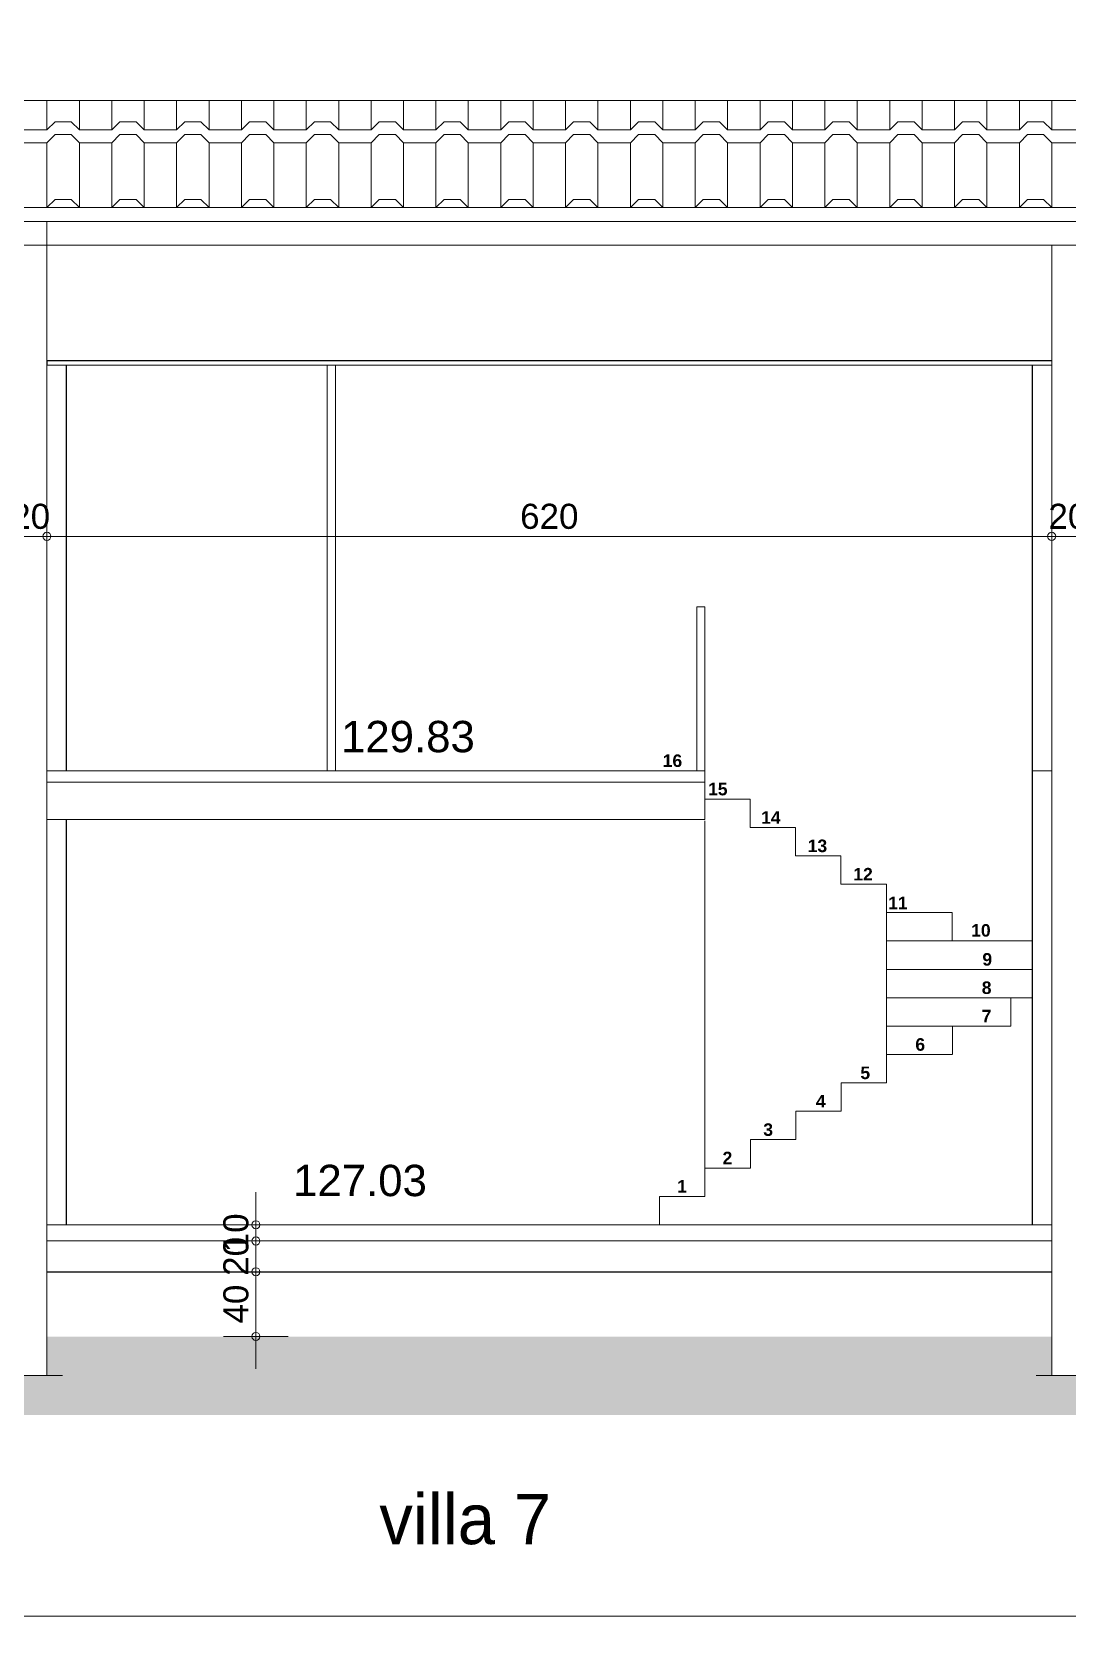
# Model space of a CAD drawing. Header units: metres. Extents: x 1.8 to 61.8, y -53.3 to -11.3.
# Drawn here: x 13.11 to 19.5, y -39.03 to -29.08 of the extents above; entities that cross this region are included whole.
import ezdxf
from ezdxf.enums import TextEntityAlignment as Align
from ezdxf.lldxf.tags import DXFTag

# ---------------------------------------------------------------- set-up
doc = ezdxf.new("R2010")
doc.units = ezdxf.units.M
doc.header["$MEASUREMENT"] = 0
for name, color, linetype in [('Calque commun', 7, 'Continuous'), ('Cotations', 7, 'Continuous'), ('Textes', 7, 'Continuous')]:
    doc.layers.add(name, color=color, linetype=linetype)
doc.styles.add('Arial4', font='arial.ttf', dxfattribs={"height": 0.154626})
doc.styles.add('Arial6', font='arialbd.ttf', dxfattribs={"height": 0.077267})
doc.styles.add('Arial7', font='arial.ttf', dxfattribs={"height": 0.193282})
doc.styles.add('Century Gothic', font='GOTHIC.TTF', dxfattribs={"height": 0.310302})
tags = doc.linetypes.add('HIDDENX2', pattern=[0.75, 0.5, -0.25]).pattern_tags.tags
tags[6:7] = [DXFTag(74, 4), DXFTag(75, 0), DXFTag(340, '0'), DXFTag(46, 1.0), DXFTag(50, 0.0), DXFTag(44, 0.0), DXFTag(45, 0.0)]
tags[4:5] = [DXFTag(74, 4), DXFTag(75, 0), DXFTag(340, '0'), DXFTag(46, 1.0), DXFTag(50, 0.0), DXFTag(44, 0.0), DXFTag(45, 0.0)]

# ---------------------------------------------------------------- blocks, each defined once
blk = doc.blocks.new('new87')
at = {"layer": 'Cotations', "color": 14, "linetype": 'Continuous', "lineweight": 9}
blk.add_arc((0, 0), 0.5, 0, 359.9994, dxfattribs=at)
blk = doc.blocks.new('new88')
at = {"layer": 'Cotations', "color": 14, "linetype": 'Continuous', "lineweight": 9}
blk.add_arc((0, 0), 0.5, 0, 359.9994, dxfattribs=at)
blk = doc.blocks.new('DimLine49955')
at = {"layer": 'Cotations', "color": 14, "linetype": 'Continuous', "lineweight": 9}
for p, q in [((14.4907, -36.4304), (14.4907, -36.2304)), ((14.6907, -36.4304), (14.2907, -36.4304)), ((14.4907, -36.5304), (14.4907, -36.4304)), ((14.6907, -36.5304), (14.2907, -36.5304)), ((14.4907, -36.5304), (14.4907, -36.7304))]:
    blk.add_line(p, q, dxfattribs=at)
at = {"layer": 'Cotations', "color": 14, "linetype": 'Continuous', "lineweight": 9, "xscale": 0.05000000074505806, "yscale": 0.05000000074505806, "zscale": 0.05000000074505806}
for name, p, rotation in [('new88', (14.4907, -36.4304), -90.00000000000001), ('new87', (14.4907, -36.5304), 90)]:
    blk.add_blockref(name, p, dxfattribs=dict(at, rotation=rotation))
at = {"layer": 'Cotations', "color": 7, "linetype": 'Continuous', "lineweight": 9, "style": 'Arial4'}
blk.add_text('10', height=0.15463, rotation=90, dxfattribs=at).set_placement((14.4907, -36.4804), align=Align.BOTTOM_CENTER)
blk = doc.blocks.new('new89')
at = {"layer": 'Cotations', "color": 14, "linetype": 'Continuous', "lineweight": 9}
blk.add_arc((0, 0), 0.5, 0, 359.9994, dxfattribs=at)
blk = doc.blocks.new('new90')
at = {"layer": 'Cotations', "color": 14, "linetype": 'Continuous', "lineweight": 9}
blk.add_arc((0, 0), 0.5, 0, 359.9994, dxfattribs=at)
blk = doc.blocks.new('DimLine49961')
at = {"layer": 'Cotations', "color": 14, "linetype": 'Continuous', "lineweight": 9}
for p, q in [((14.4907, -36.5304), (14.4907, -36.3304)), ((14.6907, -36.5304), (14.2907, -36.5304)), ((14.4907, -36.7204), (14.4907, -36.5304)), ((14.6907, -36.7204), (14.2907, -36.7204)), ((14.4907, -36.7204), (14.4907, -36.9204))]:
    blk.add_line(p, q, dxfattribs=at)
at = {"layer": 'Cotations', "color": 14, "linetype": 'Continuous', "lineweight": 9, "xscale": 0.05000000074505806, "yscale": 0.05000000074505806, "zscale": 0.05000000074505806}
for name, p, rotation in [('new90', (14.4907, -36.5304), -90.00000000000001), ('new89', (14.4907, -36.7204), 90)]:
    blk.add_blockref(name, p, dxfattribs=dict(at, rotation=rotation))
at = {"layer": 'Cotations', "color": 7, "linetype": 'Continuous', "lineweight": 9, "style": 'Arial4'}
blk.add_text('20', height=0.15463, rotation=90, dxfattribs=at).set_placement((14.4907, -36.6254), align=Align.BOTTOM_CENTER)
blk = doc.blocks.new('new91')
at = {"layer": 'Cotations', "color": 14, "linetype": 'Continuous', "lineweight": 9}
blk.add_arc((0, 0), 0.5, 0, 359.9994, dxfattribs=at)
blk = doc.blocks.new('new92')
at = {"layer": 'Cotations', "color": 14, "linetype": 'Continuous', "lineweight": 9}
blk.add_arc((0, 0), 0.5, 0, 359.9994, dxfattribs=at)
blk = doc.blocks.new('DimLine49967')
at = {"layer": 'Cotations', "color": 14, "linetype": 'Continuous', "lineweight": 9}
for p, q in [((14.4907, -36.7204), (14.4907, -36.5204)), ((14.6907, -36.7204), (14.2907, -36.7204)), ((14.4907, -37.1192), (14.4907, -36.7204)), ((14.6907, -37.1192), (14.2907, -37.1192)), ((14.4907, -37.1192), (14.4907, -37.3192))]:
    blk.add_line(p, q, dxfattribs=at)
at = {"layer": 'Cotations', "color": 14, "linetype": 'Continuous', "lineweight": 9, "xscale": 0.05000000074505806, "yscale": 0.05000000074505806, "zscale": 0.05000000074505806}
for name, p, rotation in [('new92', (14.4907, -36.7204), -90.00000000000001), ('new91', (14.4907, -37.1192), 90)]:
    blk.add_blockref(name, p, dxfattribs=dict(at, rotation=rotation))
at = {"layer": 'Cotations', "color": 7, "linetype": 'Continuous', "lineweight": 9, "style": 'Arial4'}
blk.add_text('40', height=0.15463, rotation=90, dxfattribs=at).set_placement((14.4907, -36.9198), align=Align.BOTTOM_CENTER)
blk = doc.blocks.new('new93')
at = {"layer": 'Cotations', "color": 14, "linetype": 'Continuous', "lineweight": 9}
blk.add_arc((0, 0), 0.5, 0, 359.9994, dxfattribs=at)
blk = doc.blocks.new('new94')
at = {"layer": 'Cotations', "color": 14, "linetype": 'Continuous', "lineweight": 9}
blk.add_arc((0, 0), 0.5, 0, 359.9994, dxfattribs=at)
blk = doc.blocks.new('DimLine49980')
at = {"layer": 'Cotations', "color": 14, "linetype": 'Continuous', "lineweight": 9}
for p, q in [((14.4907, -36.4304), (14.4907, -36.2304)), ((14.6907, -36.4304), (14.2907, -36.4304)), ((14.4907, -36.5304), (14.4907, -36.4304)), ((14.6907, -36.5304), (14.2907, -36.5304)), ((14.4907, -36.5304), (14.4907, -36.7304))]:
    blk.add_line(p, q, dxfattribs=at)
at = {"layer": 'Cotations', "color": 14, "linetype": 'Continuous', "lineweight": 9, "xscale": 0.05000000074505806, "yscale": 0.05000000074505806, "zscale": 0.05000000074505806}
for name, p, rotation in [('new94', (14.4907, -36.4304), -90.00000000000001), ('new93', (14.4907, -36.5304), 90)]:
    blk.add_blockref(name, p, dxfattribs=dict(at, rotation=rotation))
at = {"layer": 'Cotations', "color": 7, "linetype": 'Continuous', "lineweight": 9, "style": 'Arial4'}
blk.add_text('10', height=0.15463, rotation=90, dxfattribs=at).set_placement((14.4907, -36.4804), align=Align.BOTTOM_CENTER)
blk = doc.blocks.new('new95')
at = {"layer": 'Cotations', "color": 14, "linetype": 'Continuous', "lineweight": 9}
blk.add_arc((0, 0), 0.5, 0, 359.9994, dxfattribs=at)
blk = doc.blocks.new('new96')
at = {"layer": 'Cotations', "color": 14, "linetype": 'Continuous', "lineweight": 9}
blk.add_arc((0, 0), 0.5, 0, 359.9994, dxfattribs=at)
blk = doc.blocks.new('DimLine49986')
at = {"layer": 'Cotations', "color": 14, "linetype": 'Continuous', "lineweight": 9}
for p, q in [((14.4907, -36.4304), (14.4907, -36.2304)), ((14.6907, -36.4304), (14.2907, -36.4304)), ((14.4907, -36.5304), (14.4907, -36.4304)), ((14.6907, -36.5304), (14.2907, -36.5304)), ((14.4907, -36.5304), (14.4907, -36.7304))]:
    blk.add_line(p, q, dxfattribs=at)
at = {"layer": 'Cotations', "color": 14, "linetype": 'Continuous', "lineweight": 9, "xscale": 0.05000000074505806, "yscale": 0.05000000074505806, "zscale": 0.05000000074505806}
for name, p, rotation in [('new96', (14.4907, -36.4304), -90.00000000000001), ('new95', (14.4907, -36.5304), 90)]:
    blk.add_blockref(name, p, dxfattribs=dict(at, rotation=rotation))
at = {"layer": 'Cotations', "color": 7, "linetype": 'Continuous', "lineweight": 9, "style": 'Arial4'}
blk.add_text('10', height=0.15463, rotation=90, dxfattribs=at).set_placement((14.4907, -36.4804), align=Align.BOTTOM_CENTER)
blk = doc.blocks.new('pattern4')
at = {"layer": 'Calque commun', "color": 1, "linetype": 'Continuous', "lineweight": 9}
for p, q in [((13.2016, -29.6777), (13.2016, -29.4965)), ((13.4016, -29.6777), (13.4016, -29.4965)), ((13.4016, -29.4965), (13.4016, -29.6777)), ((13.6016, -29.6777), (13.6016, -29.4965)), ((13.8016, -29.6777), (13.8016, -29.4965)), ((13.8016, -29.4965), (13.8016, -29.6777)), ((14.0016, -29.6777), (14.0016, -29.4965)), ((14.2016, -29.6777), (14.2016, -29.4965)), ((14.2016, -29.4965), (14.2016, -29.6777)), ((14.4016, -29.6777), (14.4016, -29.4965)), ((14.6016, -29.6777), (14.6016, -29.4965)), ((14.6016, -29.4965), (14.6016, -29.6777)), ((14.8016, -29.6777), (14.8016, -29.4965)), ((15.0016, -29.6777), (15.0016, -29.4965)), ((15.0016, -29.4965), (15.0016, -29.6777)), ((15.2016, -29.6777), (15.2016, -29.4965)), ((15.4016, -29.6777), (15.4016, -29.4965)), ((15.4016, -29.4965), (15.4016, -29.6777)), ((15.6016, -29.6777), (15.6016, -29.4965)), ((15.8016, -29.6777), (15.8016, -29.4965)), ((15.8016, -29.4965), (15.8016, -29.6777)), ((16.0016, -29.6777), (16.0016, -29.4965)), ((16.2016, -29.6777), (16.2016, -29.4965)), ((16.2016, -29.4965), (16.2016, -29.6777)), ((16.4016, -29.6777), (16.4016, -29.4965)), ((16.6016, -29.6777), (16.6016, -29.4965)), ((16.6016, -29.4965), (16.6016, -29.6777)), ((16.8016, -29.6777), (16.8016, -29.4965)), ((17.0016, -29.6777), (17.0016, -29.4965)), ((17.0016, -29.4965), (17.0016, -29.6777)), ((17.2016, -29.6777), (17.2016, -29.4965)), ((17.4016, -29.6777), (17.4016, -29.4965)), ((17.4016, -29.4965), (17.4016, -29.6777)), ((17.6016, -29.6777), (17.6016, -29.4965)), ((17.8016, -29.6777), (17.8016, -29.4965)), ((17.8016, -29.4965), (17.8016, -29.6777)), ((18.0016, -29.6777), (18.0016, -29.4965)), ((18.2016, -29.6777), (18.2016, -29.4965)), ((18.2016, -29.4965), (18.2016, -29.6777)), ((18.4016, -29.6777), (18.4016, -29.4965)), ((18.6016, -29.6777), (18.6016, -29.4965)), ((18.6016, -29.4965), (18.6016, -29.6777)), ((18.8016, -29.6777), (18.8016, -29.4965)), ((19.0016, -29.6777), (19.0016, -29.4965)), ((19.0016, -29.4965), (19.0016, -29.6777)), ((19.2016, -29.6777), (19.2016, -29.4965)), ((19.4016, -29.6777), (19.4016, -29.4965)), ((19.4016, -29.4965), (19.4016, -29.6777)), ((13.2016, -29.6777), (13.2516, -29.6278)), ((13.2516, -29.6278), (13.3516, -29.6278)), ((13.3516, -29.6278), (13.4016, -29.6777)), ((13.6016, -29.6777), (13.6516, -29.6278)), ((13.6516, -29.6278), (13.7516, -29.6278)), ((13.7516, -29.6278), (13.8016, -29.6777)), ((14.0016, -29.6777), (14.0516, -29.6278)), ((14.0516, -29.6278), (14.1516, -29.6278)), ((14.1516, -29.6278), (14.2016, -29.6777)), ((14.4016, -29.6777), (14.4516, -29.6278)), ((14.4516, -29.6278), (14.5516, -29.6278)), ((14.5516, -29.6278), (14.6016, -29.6777)), ((14.8016, -29.6777), (14.8516, -29.6278)), ((14.8516, -29.6278), (14.9516, -29.6278)), ((14.9516, -29.6278), (15.0016, -29.6777)), ((15.2016, -29.6777), (15.2516, -29.6278)), ((15.2516, -29.6278), (15.3516, -29.6278)), ((15.3516, -29.6278), (15.4016, -29.6777)), ((15.6016, -29.6777), (15.6516, -29.6278)), ((15.6516, -29.6278), (15.7516, -29.6278)), ((15.7516, -29.6278), (15.8016, -29.6777)), ((16.0016, -29.6777), (16.0516, -29.6278)), ((16.0516, -29.6278), (16.1516, -29.6278)), ((16.1516, -29.6278), (16.2016, -29.6777)), ((16.4016, -29.6777), (16.4516, -29.6278)), ((16.4516, -29.6278), (16.5516, -29.6278)), ((16.5516, -29.6278), (16.6016, -29.6777)), ((16.8016, -29.6777), (16.8516, -29.6278)), ((16.8516, -29.6278), (16.9516, -29.6278)), ((16.9516, -29.6278), (17.0016, -29.6777)), ((17.2016, -29.6777), (17.2516, -29.6278)), ((17.2516, -29.6278), (17.3516, -29.6278)), ((17.3516, -29.6278), (17.4016, -29.6777)), ((17.6016, -29.6777), (17.6516, -29.6278)), ((17.6516, -29.6278), (17.7516, -29.6278)), ((17.7516, -29.6278), (17.8016, -29.6777)), ((18.0016, -29.6777), (18.0516, -29.6278)), ((18.0516, -29.6278), (18.1516, -29.6278)), ((18.1516, -29.6278), (18.2016, -29.6777)), ((18.4016, -29.6777), (18.4516, -29.6278)), ((18.4516, -29.6278), (18.5516, -29.6278)), ((18.5516, -29.6278), (18.6016, -29.6777)), ((18.8016, -29.6777), (18.8516, -29.6278)), ((18.8516, -29.6278), (18.9516, -29.6278)), ((18.9516, -29.6278), (19.0016, -29.6777)), ((19.2016, -29.6777), (19.2516, -29.6278)), ((19.2516, -29.6278), (19.3516, -29.6278)), ((19.3516, -29.6278), (19.4016, -29.6777)), ((13.0016, -29.6777), (13.2016, -29.6777)), ((13.2516, -29.7077), (13.2016, -29.7578)), ((13.3516, -29.7077), (13.2516, -29.7077)), ((13.4016, -29.7578), (13.3516, -29.7077)), ((13.4016, -29.6777), (13.6016, -29.6777)), ((13.6516, -29.7077), (13.6016, -29.7578)), ((13.7516, -29.7077), (13.6516, -29.7077)), ((13.8016, -29.7578), (13.7516, -29.7077)), ((13.8016, -29.6777), (14.0016, -29.6777)), ((14.0516, -29.7077), (14.0016, -29.7578)), ((14.1516, -29.7077), (14.0516, -29.7077)), ((14.2016, -29.7578), (14.1516, -29.7077)), ((14.2016, -29.6777), (14.4016, -29.6777)), ((14.4516, -29.7077), (14.4016, -29.7578)), ((14.5516, -29.7077), (14.4516, -29.7077)), ((14.6016, -29.7578), (14.5516, -29.7077)), ((14.6016, -29.6777), (14.8016, -29.6777)), ((14.8516, -29.7077), (14.8016, -29.7578)), ((14.9516, -29.7077), (14.8516, -29.7077)), ((15.0016, -29.7578), (14.9516, -29.7077)), ((15.0016, -29.6777), (15.2016, -29.6777)), ((15.2516, -29.7077), (15.2016, -29.7578)), ((15.3516, -29.7077), (15.2516, -29.7077)), ((15.4016, -29.7578), (15.3516, -29.7077)), ((15.4016, -29.6777), (15.6016, -29.6777)), ((15.6516, -29.7077), (15.6016, -29.7578)), ((15.7516, -29.7077), (15.6516, -29.7077)), ((15.8016, -29.7578), (15.7516, -29.7077)), ((15.8016, -29.6777), (16.0016, -29.6777)), ((16.0516, -29.7077), (16.0016, -29.7578)), ((16.1516, -29.7077), (16.0516, -29.7077)), ((16.2016, -29.7578), (16.1516, -29.7077)), ((16.2016, -29.6777), (16.4016, -29.6777)), ((16.4516, -29.7077), (16.4016, -29.7578)), ((16.5516, -29.7077), (16.4516, -29.7077)), ((16.6016, -29.7578), (16.5516, -29.7077)), ((16.6016, -29.6777), (16.8016, -29.6777)), ((16.8516, -29.7077), (16.8016, -29.7578)), ((16.9516, -29.7077), (16.8516, -29.7077)), ((17.0016, -29.7578), (16.9516, -29.7077)), ((17.0016, -29.6777), (17.2016, -29.6777)), ((17.2516, -29.7077), (17.2016, -29.7578)), ((17.3516, -29.7077), (17.2516, -29.7077)), ((17.4016, -29.7578), (17.3516, -29.7077)), ((17.4016, -29.6777), (17.6016, -29.6777)), ((17.6516, -29.7077), (17.6016, -29.7578)), ((17.7516, -29.7077), (17.6516, -29.7077)), ((17.8016, -29.7578), (17.7516, -29.7077)), ((17.8016, -29.6777), (18.0016, -29.6777)), ((18.0516, -29.7077), (18.0016, -29.7578)), ((18.1516, -29.7077), (18.0516, -29.7077)), ((18.2016, -29.7578), (18.1516, -29.7077)), ((18.2016, -29.6777), (18.4016, -29.6777)), ((18.4516, -29.7077), (18.4016, -29.7578)), ((18.5516, -29.7077), (18.4516, -29.7077)), ((18.6016, -29.7578), (18.5516, -29.7077)), ((18.6016, -29.6777), (18.8016, -29.6777)), ((18.8516, -29.7077), (18.8016, -29.7578)), ((18.9516, -29.7077), (18.8516, -29.7077)), ((19.0016, -29.7578), (18.9516, -29.7077)), ((19.0016, -29.6777), (19.2016, -29.6777)), ((19.2516, -29.7077), (19.2016, -29.7578)), ((19.3516, -29.7077), (19.2516, -29.7077)), ((19.4016, -29.7578), (19.3516, -29.7077)), ((19.4016, -29.6777), (19.6016, -29.6777)), ((13.2016, -29.7578), (13.0016, -29.7578)), ((13.2016, -30.1578), (13.2016, -29.7578)), ((13.4016, -30.1578), (13.4016, -29.7578)), ((13.6016, -29.7578), (13.4016, -29.7578)), ((13.4016, -29.7578), (13.4016, -30.1578)), ((13.6016, -30.1578), (13.6016, -29.7578)), ((13.8016, -30.1578), (13.8016, -29.7578)), ((14.0016, -29.7578), (13.8016, -29.7578)), ((13.8016, -29.7578), (13.8016, -30.1578)), ((14.0016, -30.1578), (14.0016, -29.7578)), ((14.2016, -30.1578), (14.2016, -29.7578)), ((14.4016, -29.7578), (14.2016, -29.7578)), ((14.2016, -29.7578), (14.2016, -30.1578)), ((14.4016, -30.1578), (14.4016, -29.7578)), ((14.6016, -30.1578), (14.6016, -29.7578)), ((14.8016, -29.7578), (14.6016, -29.7578)), ((14.6016, -29.7578), (14.6016, -30.1578)), ((14.8016, -30.1578), (14.8016, -29.7578)), ((15.0016, -30.1578), (15.0016, -29.7578)), ((15.2016, -29.7578), (15.0016, -29.7578)), ((15.0016, -29.7578), (15.0016, -30.1578)), ((15.2016, -30.1578), (15.2016, -29.7578)), ((15.4016, -30.1578), (15.4016, -29.7578)), ((15.6016, -29.7578), (15.4016, -29.7578)), ((15.4016, -29.7578), (15.4016, -30.1578)), ((15.6016, -30.1578), (15.6016, -29.7578)), ((15.8016, -30.1578), (15.8016, -29.7578)), ((16.0016, -29.7578), (15.8016, -29.7578)), ((15.8016, -29.7578), (15.8016, -30.1578)), ((16.0016, -30.1578), (16.0016, -29.7578)), ((16.2016, -30.1578), (16.2016, -29.7578)), ((16.4016, -29.7578), (16.2016, -29.7578)), ((16.2016, -29.7578), (16.2016, -30.1578)), ((16.4016, -30.1578), (16.4016, -29.7578)), ((16.6016, -30.1578), (16.6016, -29.7578)), ((16.8016, -29.7578), (16.6016, -29.7578)), ((16.6016, -29.7578), (16.6016, -30.1578)), ((16.8016, -30.1578), (16.8016, -29.7578)), ((17.0016, -30.1578), (17.0016, -29.7578)), ((17.2016, -29.7578), (17.0016, -29.7578)), ((17.0016, -29.7578), (17.0016, -30.1578)), ((17.2016, -30.1578), (17.2016, -29.7578)), ((17.4016, -30.1578), (17.4016, -29.7578)), ((17.6016, -29.7578), (17.4016, -29.7578)), ((17.4016, -29.7578), (17.4016, -30.1578)), ((17.6016, -30.1578), (17.6016, -29.7578)), ((17.8016, -30.1578), (17.8016, -29.7578)), ((18.0016, -29.7578), (17.8016, -29.7578)), ((17.8016, -29.7578), (17.8016, -30.1578)), ((18.0016, -30.1578), (18.0016, -29.7578)), ((18.2016, -30.1578), (18.2016, -29.7578)), ((18.4016, -29.7578), (18.2016, -29.7578)), ((18.2016, -29.7578), (18.2016, -30.1578)), ((18.4016, -30.1578), (18.4016, -29.7578)), ((18.6016, -30.1578), (18.6016, -29.7578)), ((18.8016, -29.7578), (18.6016, -29.7578)), ((18.6016, -29.7578), (18.6016, -30.1578)), ((18.8016, -30.1578), (18.8016, -29.7578)), ((19.0016, -30.1578), (19.0016, -29.7578)), ((19.2016, -29.7578), (19.0016, -29.7578)), ((19.0016, -29.7578), (19.0016, -30.1578)), ((19.2016, -30.1578), (19.2016, -29.7578)), ((19.4016, -30.1578), (19.4016, -29.7578)), ((19.6016, -29.7578), (19.4016, -29.7578)), ((19.4016, -29.7578), (19.4016, -30.1578)), ((13.2016, -30.1578), (13.2516, -30.1077)), ((13.2516, -30.1077), (13.3516, -30.1077)), ((13.3516, -30.1077), (13.4016, -30.1578)), ((13.6016, -30.1578), (13.6516, -30.1077)), ((13.6516, -30.1077), (13.7516, -30.1077)), ((13.7516, -30.1077), (13.8016, -30.1578)), ((14.0016, -30.1578), (14.0516, -30.1077)), ((14.0516, -30.1077), (14.1516, -30.1077)), ((14.1516, -30.1077), (14.2016, -30.1578)), ((14.4016, -30.1578), (14.4516, -30.1077)), ((14.4516, -30.1077), (14.5516, -30.1077)), ((14.5516, -30.1077), (14.6016, -30.1578)), ((14.8016, -30.1578), (14.8516, -30.1077)), ((14.8516, -30.1077), (14.9516, -30.1077)), ((14.9516, -30.1077), (15.0016, -30.1578)), ((15.2016, -30.1578), (15.2516, -30.1077)), ((15.2516, -30.1077), (15.3516, -30.1077)), ((15.3516, -30.1077), (15.4016, -30.1578)), ((15.6016, -30.1578), (15.6516, -30.1077)), ((15.6516, -30.1077), (15.7516, -30.1077)), ((15.7516, -30.1077), (15.8016, -30.1578)), ((16.0016, -30.1578), (16.0516, -30.1077)), ((16.0516, -30.1077), (16.1516, -30.1077)), ((16.1516, -30.1077), (16.2016, -30.1578)), ((16.4016, -30.1578), (16.4516, -30.1077)), ((16.4516, -30.1077), (16.5516, -30.1077)), ((16.5516, -30.1077), (16.6016, -30.1578)), ((16.8016, -30.1578), (16.8516, -30.1077)), ((16.8516, -30.1077), (16.9516, -30.1077)), ((16.9516, -30.1077), (17.0016, -30.1578)), ((17.2016, -30.1578), (17.2516, -30.1077)), ((17.2516, -30.1077), (17.3516, -30.1077)), ((17.3516, -30.1077), (17.4016, -30.1578)), ((17.6016, -30.1578), (17.6516, -30.1077)), ((17.6516, -30.1077), (17.7516, -30.1077)), ((17.7516, -30.1077), (17.8016, -30.1578)), ((18.0016, -30.1578), (18.0516, -30.1077)), ((18.0516, -30.1077), (18.1516, -30.1077)), ((18.1516, -30.1077), (18.2016, -30.1578)), ((18.4016, -30.1578), (18.4516, -30.1077)), ((18.4516, -30.1077), (18.5516, -30.1077)), ((18.5516, -30.1077), (18.6016, -30.1578)), ((18.8016, -30.1578), (18.8516, -30.1077)), ((18.8516, -30.1077), (18.9516, -30.1077)), ((18.9516, -30.1077), (19.0016, -30.1578)), ((19.2016, -30.1578), (19.2516, -30.1077)), ((19.2516, -30.1077), (19.3516, -30.1077)), ((19.3516, -30.1077), (19.4016, -30.1578)), ((13.0016, -30.1578), (13.2016, -30.1578)), ((13.4016, -30.1578), (13.6016, -30.1578)), ((13.8016, -30.1578), (14.0016, -30.1578)), ((14.2016, -30.1578), (14.4016, -30.1578)), ((14.6016, -30.1578), (14.8016, -30.1578)), ((15.0016, -30.1578), (15.2016, -30.1578)), ((15.4016, -30.1578), (15.6016, -30.1578)), ((15.8016, -30.1578), (16.0016, -30.1578)), ((16.2016, -30.1578), (16.4016, -30.1578)), ((16.6016, -30.1578), (16.8016, -30.1578)), ((17.0016, -30.1578), (17.2016, -30.1578)), ((17.4016, -30.1578), (17.6016, -30.1578)), ((17.8016, -30.1578), (18.0016, -30.1578)), ((18.2016, -30.1578), (18.4016, -30.1578)), ((18.6016, -30.1578), (18.8016, -30.1578)), ((19.0016, -30.1578), (19.2016, -30.1578)), ((19.4016, -30.1578), (19.6016, -30.1578))]:
    blk.add_line(p, q, dxfattribs=at)
at = {"layer": 'Calque commun', "color": 7, "linetype": 'Continuous', "lineweight": 9}
mesh = blk.add_polyface(dxfattribs=at)
corners = [(6.6016, -29.4965), (26.0012, -29.4965), (26.0012, -30.1578), (6.6016, -30.1578)]
mesh.append_faces([[corners[k] for k in face] for face in [(0, 1, 2, 3)]], dxfattribs={"color": 7})
blk = doc.blocks.new('new105')
at = {"layer": 'Cotations', "color": 14, "linetype": 'Continuous', "lineweight": 9}
blk.add_arc((0, 0), 0.5, 0, 359.9994, dxfattribs=at)
blk = doc.blocks.new('new106')
at = {"layer": 'Cotations', "color": 14, "linetype": 'Continuous', "lineweight": 9}
blk.add_arc((0, 0), 0.5, 0, 359.9994, dxfattribs=at)
blk = doc.blocks.new('DimLine50252')
at = {"layer": 'Cotations', "color": 14, "linetype": 'Continuous', "lineweight": 9}
for p, q in [((6.6016, -31.9851), (6.6016, -32.3851)), ((13.0012, -31.9851), (13.0012, -32.3851)), ((6.6016, -32.1851), (6.4016, -32.1851)), ((6.6016, -32.1851), (13.0012, -32.1851)), ((13.0012, -32.1851), (13.2012, -32.1851))]:
    blk.add_line(p, q, dxfattribs=at)
at = {"layer": 'Cotations', "color": 14, "linetype": 'Continuous', "lineweight": 9, "xscale": 0.05000000074505806, "yscale": 0.05000000074505806, "zscale": 0.05000000074505806}
blk.add_blockref('new105', (6.6016, -32.1851), dxfattribs=at)
at = {"layer": 'Cotations', "color": 14, "linetype": 'Continuous', "lineweight": 9, "xscale": 0.05000000074505806, "yscale": 0.05000000074505806, "zscale": 0.05000000074505806, "rotation": 180}
blk.add_blockref('new106', (13.0012, -32.1851), dxfattribs=at)
at = {"layer": 'Cotations', "color": 7, "linetype": 'Continuous', "lineweight": 9, "style": 'Arial4'}
blk.add_text('640', height=0.15463, dxfattribs=at).set_placement((9.8014, -32.1851), align=Align.BOTTOM_CENTER)
blk = doc.blocks.new('new107')
at = {"layer": 'Cotations', "color": 14, "linetype": 'Continuous', "lineweight": 9}
blk.add_arc((0, 0), 0.5, 0, 359.9994, dxfattribs=at)
blk = doc.blocks.new('new108')
at = {"layer": 'Cotations', "color": 14, "linetype": 'Continuous', "lineweight": 9}
blk.add_arc((0, 0), 0.5, 0, 359.9994, dxfattribs=at)
blk = doc.blocks.new('DimLine50260')
at = {"layer": 'Cotations', "color": 14, "linetype": 'Continuous', "lineweight": 9}
for p, q in [((13.0012, -31.9851), (13.0012, -32.3851)), ((13.2012, -31.9851), (13.2012, -32.3851)), ((13.0012, -32.1851), (12.8012, -32.1851)), ((13.0012, -32.1851), (13.2012, -32.1851)), ((13.2012, -32.1851), (13.4012, -32.1851))]:
    blk.add_line(p, q, dxfattribs=at)
at = {"layer": 'Cotations', "color": 14, "linetype": 'Continuous', "lineweight": 9, "xscale": 0.05000000074505806, "yscale": 0.05000000074505806, "zscale": 0.05000000074505806}
blk.add_blockref('new107', (13.0012, -32.1851), dxfattribs=at)
at = {"layer": 'Cotations', "color": 14, "linetype": 'Continuous', "lineweight": 9, "xscale": 0.05000000074505806, "yscale": 0.05000000074505806, "zscale": 0.05000000074505806, "rotation": 180}
blk.add_blockref('new108', (13.2012, -32.1851), dxfattribs=at)
at = {"layer": 'Cotations', "color": 7, "linetype": 'Continuous', "lineweight": 9, "style": 'Arial4'}
blk.add_text('20', height=0.15463, dxfattribs=at).set_placement((13.1012, -32.1851), align=Align.BOTTOM_CENTER)
blk = doc.blocks.new('new109')
at = {"layer": 'Cotations', "color": 14, "linetype": 'Continuous', "lineweight": 9}
blk.add_arc((0, 0), 0.5, 0, 359.9994, dxfattribs=at)
blk = doc.blocks.new('new110')
at = {"layer": 'Cotations', "color": 14, "linetype": 'Continuous', "lineweight": 9}
blk.add_arc((0, 0), 0.5, 0, 359.9994, dxfattribs=at)
blk = doc.blocks.new('DimLine50268')
at = {"layer": 'Cotations', "color": 14, "linetype": 'Continuous', "lineweight": 9}
for p, q in [((13.2012, -31.9851), (13.2012, -32.3851)), ((19.4012, -31.9851), (19.4012, -32.3851)), ((13.2012, -32.1851), (13.0012, -32.1851)), ((13.2012, -32.1851), (19.4012, -32.1851)), ((19.4012, -32.1851), (19.6012, -32.1851))]:
    blk.add_line(p, q, dxfattribs=at)
at = {"layer": 'Cotations', "color": 14, "linetype": 'Continuous', "lineweight": 9, "xscale": 0.05000000074505806, "yscale": 0.05000000074505806, "zscale": 0.05000000074505806}
blk.add_blockref('new109', (13.2012, -32.1851), dxfattribs=at)
at = {"layer": 'Cotations', "color": 14, "linetype": 'Continuous', "lineweight": 9, "xscale": 0.05000000074505806, "yscale": 0.05000000074505806, "zscale": 0.05000000074505806, "rotation": 180}
blk.add_blockref('new110', (19.4012, -32.1851), dxfattribs=at)
at = {"layer": 'Cotations', "color": 7, "linetype": 'Continuous', "lineweight": 9, "style": 'Arial4'}
blk.add_text('620', height=0.15463, dxfattribs=at).set_placement((16.3012, -32.1851), align=Align.BOTTOM_CENTER)
blk = doc.blocks.new('new111')
at = {"layer": 'Cotations', "color": 14, "linetype": 'Continuous', "lineweight": 9}
blk.add_arc((0, 0), 0.5, 0, 359.9994, dxfattribs=at)
blk = doc.blocks.new('new112')
at = {"layer": 'Cotations', "color": 14, "linetype": 'Continuous', "lineweight": 9}
blk.add_arc((0, 0), 0.5, 0, 359.9994, dxfattribs=at)
blk = doc.blocks.new('DimLine50276')
at = {"layer": 'Cotations', "color": 14, "linetype": 'Continuous', "lineweight": 9}
for p, q in [((19.4012, -31.9851), (19.4012, -32.3851)), ((19.6012, -31.9851), (19.6012, -32.3851)), ((19.4012, -32.1851), (19.2012, -32.1851)), ((19.4012, -32.1851), (19.6012, -32.1851)), ((19.6012, -32.1851), (19.8012, -32.1851))]:
    blk.add_line(p, q, dxfattribs=at)
at = {"layer": 'Cotations', "color": 14, "linetype": 'Continuous', "lineweight": 9, "xscale": 0.05000000074505806, "yscale": 0.05000000074505806, "zscale": 0.05000000074505806}
blk.add_blockref('new111', (19.4012, -32.1851), dxfattribs=at)
at = {"layer": 'Cotations', "color": 14, "linetype": 'Continuous', "lineweight": 9, "xscale": 0.05000000074505806, "yscale": 0.05000000074505806, "zscale": 0.05000000074505806, "rotation": 180}
blk.add_blockref('new112', (19.6012, -32.1851), dxfattribs=at)
at = {"layer": 'Cotations', "color": 7, "linetype": 'Continuous', "lineweight": 9, "style": 'Arial4'}
blk.add_text('20', height=0.15463, dxfattribs=at).set_placement((19.5012, -32.1851), align=Align.BOTTOM_CENTER)
blk = doc.blocks.new('new113')
at = {"layer": 'Cotations', "color": 14, "linetype": 'Continuous', "lineweight": 9}
blk.add_arc((0, 0), 0.5, 0, 359.9994, dxfattribs=at)
blk = doc.blocks.new('new114')
at = {"layer": 'Cotations', "color": 14, "linetype": 'Continuous', "lineweight": 9}
blk.add_arc((0, 0), 0.5, 0, 359.9994, dxfattribs=at)
blk = doc.blocks.new('DimLine50284')
at = {"layer": 'Cotations', "color": 14, "linetype": 'Continuous', "lineweight": 9}
for p, q in [((19.6012, -31.9851), (19.6012, -32.3851)), ((25.8011, -31.9851), (25.8011, -32.3851)), ((19.6012, -32.1851), (19.4012, -32.1851)), ((19.6012, -32.1851), (25.8011, -32.1851)), ((25.8011, -32.1851), (26.0011, -32.1851))]:
    blk.add_line(p, q, dxfattribs=at)
at = {"layer": 'Cotations', "color": 14, "linetype": 'Continuous', "lineweight": 9, "xscale": 0.05000000074505806, "yscale": 0.05000000074505806, "zscale": 0.05000000074505806}
blk.add_blockref('new113', (19.6012, -32.1851), dxfattribs=at)
at = {"layer": 'Cotations', "color": 14, "linetype": 'Continuous', "lineweight": 9, "xscale": 0.05000000074505806, "yscale": 0.05000000074505806, "zscale": 0.05000000074505806, "rotation": 180}
blk.add_blockref('new114', (25.8011, -32.1851), dxfattribs=at)
at = {"layer": 'Cotations', "color": 7, "linetype": 'Continuous', "lineweight": 9, "style": 'Arial4'}
blk.add_text('620', height=0.15463, dxfattribs=at).set_placement((22.7011, -32.1851), align=Align.BOTTOM_CENTER)

msp = doc.modelspace()

# ---------------------------------------------------------------- hatches: boundary and pattern name
at = {"layer": 'Calque commun', "linetype": 'Continuous', "lineweight": 18}
msp.add_hatch(color=9, dxfattribs=at).paths.add_polyline_path([(26.7202, -37.6027), (5.9223, -37.6027), (5.9223, -36.6804), (6.6012, -36.6804), (6.6012, -37.3594), (6.8012, -37.3594), (6.8012, -37.1204), (12.5215, -37.1204), (13.0012, -37.1204), (13.0012, -37.3594), (13.2012, -37.3594), (13.2012, -37.1354), (13.2012, -37.1204), (19.4012, -37.1204), (19.4012, -37.3594), (19.6012, -37.3594), (19.6012, -37.1204), (25.8012, -37.1204), (25.8012, -37.3594), (26.0012, -37.3594), (26.0012, -37.1204), (26.0012, -37.1204), (26.0012, -36.6303), (26.7202, -36.6303)])

# ---------------------------------------------------------------- linework, layer by layer
at = {"layer": 'Calque commun', "color": 7, "linetype": 'Continuous', "lineweight": 18}
for p, q in [((13.2012, -30.2424), (13.2012, -37.3594)), ((19.4012, -37.3594), (19.4012, -30.3888)), ((19.4028, -31.1004), (13.2028, -31.1004)), ((13.2028, -31.1304), (13.2028, -31.1004)), ((19.4028, -31.1304), (13.2028, -31.1304)), ((13.3212, -33.6304), (13.3212, -31.1304)), ((19.2812, -33.6304), (19.2812, -31.1304)), ((19.4028, -31.1304), (19.4028, -31.1004)), ((19.2812, -36.4304), (19.2812, -33.592)), ((17.2614, -33.7004), (17.2614, -33.9304)), ((13.2012, -33.9304), (17.2614, -33.9304)), ((13.3212, -36.4304), (13.3212, -33.9304)), ((15.6873, -33.9304), (17.2614, -33.9304)), ((13.2012, -36.4304), (19.4012, -36.4304)), ((13.2012, -36.4623), (13.2012, -36.5304)), ((13.2012, -36.5304), (19.4012, -36.5304)), ((19.4012, -36.7204), (19.4012, -36.5304)), ((19.4012, -36.7204), (13.2028, -36.7204))]:
    msp.add_line(p, q, dxfattribs=at)
at = {"layer": 'Calque commun', "color": 5, "linetype": 'ByBlock', "lineweight": -2}
msp.add_line((13.2028, -31.1004), (19.4028, -31.1004), dxfattribs=at)
at = {"layer": 'Calque commun', "color": 7, "linetype": 'Continuous', "lineweight": 9}
for p, q in [((13.3212, -31.1304), (13.3212, -33.6304)), ((19.2812, -31.1304), (19.2812, -33.6304)), ((13.1978, -33.6304), (13.3212, -33.6304)), ((13.3212, -33.6304), (13.2012, -33.6304)), ((13.3212, -33.6304), (13.2012, -33.6304)), ((19.2812, -33.592), (19.2812, -36.4304)), ((19.2812, -33.6304), (19.4012, -33.6304)), ((13.3212, -33.9304), (13.3212, -36.4304)), ((13.1978, -36.4304), (13.3212, -36.4304)), ((13.3212, -36.4304), (13.2012, -36.4304)), ((13.3212, -36.4304), (13.2012, -36.4304))]:
    msp.add_line(p, q, dxfattribs=at)
at = {"layer": 'Calque commun', "color": 3, "linetype": 'ByBlock', "lineweight": -2}
for p, q in [((13.3212, -33.6304), (13.3212, -31.1304)), ((19.2812, -31.1304), (19.2812, -33.6304)), ((19.2812, -33.592), (19.2812, -36.4304)), ((13.3212, -36.4304), (13.3212, -33.9304)), ((13.2005, -36.7204), (19.4004, -36.7204))]:
    msp.add_line(p, q, dxfattribs=at)
at = {"layer": 'Calque commun', "color": 15, "linetype": 'Continuous', "lineweight": 18}
for p, q in [((14.9312, -31.1304), (14.9312, -33.6304)), ((14.9312, -31.1304), (14.9812, -31.1304)), ((14.9812, -31.1304), (14.9812, -33.6304)), ((14.9312, -33.6304), (14.9812, -33.6304))]:
    msp.add_line(p, q, dxfattribs=at)
at = {"layer": 'Calque commun', "color": 20, "linetype": 'Continuous', "lineweight": 9}
for p, q in [((17.2611, -32.6204), (17.2111, -32.6204)), ((17.2111, -32.6204), (17.2114, -33.6304)), ((17.2614, -33.6304), (17.2611, -32.6204)), ((17.2614, -36.0804), (17.2614, -33.9404)), ((18.3811, -35.3804), (18.3792, -35.3804))]:
    msp.add_line(p, q, dxfattribs=at)
at = {"layer": 'Calque commun', "color": 7, "linetype": 'HIDDENX2', "lineweight": 18}
for p, q in [((13.2972, -37.3594), (12.9051, -37.3594)), ((19.6972, -37.3594), (19.3051, -37.3594))]:
    msp.add_line(p, q, dxfattribs=at)
at = {"layer": 'Calque commun', "color": 20, "linetype": 'Continuous', "lineweight": 9}
for points in [[(17.2611, -33.8054, 0), (17.2611, -33.6304, 0), (16.9811, -33.6304, 0)], [(17.5411, -33.9804, 0), (17.5411, -33.8054, 0), (17.2611, -33.8054, 0)], [(17.8211, -34.1554, 0), (17.8211, -33.9804, 0), (17.5411, -33.9804, 0)], [(18.1011, -34.3304, 0), (18.1011, -34.1554, 0), (17.8211, -34.1554, 0)], [(18.3811, -34.5054, 0), (18.3811, -34.3304, 0), (18.1011, -34.3304, 0)], [(18.7879, -34.6804, 0), (18.7879, -34.5054, 0), (18.3813, -34.5054, 0)]]:
    msp.add_polyline3d(points, dxfattribs=at)
at = {"layer": 'Calque commun', "color": 20, "linetype": 'Continuous', "lineweight": 18}
for points in [[(18.7899, -35.3804, 0), (18.7899, -35.2054, 0), (19.1495, -35.2054, 0)], [(18.3811, -35.5554, 0), (18.3811, -35.3804, 0), (18.7879, -35.3804, 0)], [(18.1022, -35.7304, 0), (18.1022, -35.5554, 0), (18.3825, -35.5554, 0)], [(17.822, -35.9054, 0), (17.822, -35.7304, 0), (18.1022, -35.7304, 0)], [(17.5417, -36.0804, 0), (17.5417, -35.9054, 0), (17.822, -35.9054, 0)], [(17.2614, -36.2554, 0), (17.2614, -36.0804, 0), (17.5417, -36.0804, 0)], [(16.9812, -36.4304, 0), (16.9812, -36.2554, 0), (17.2614, -36.2554, 0)]]:
    msp.add_polyline3d(points, dxfattribs=at)
at = {"layer": 'Cotations', "color": 20, "linetype": 'Continuous', "lineweight": 9}
for p, q in [((18.3811, -34.5054), (18.3811, -34.6804)), ((18.3813, -35.2054), (18.3813, -35.0304)), ((18.7899, -35.2054), (18.3813, -35.2054)), ((18.3813, -35.3804), (18.3813, -35.2054))]:
    msp.add_line(p, q, dxfattribs=at)
at = {"layer": 'Cotations', "color": 20, "linetype": 'Continuous', "lineweight": 18}
for p, q in [((19.1493, -35.2054), (19.1493, -35.0304)), ((19.1493, -35.0304), (19.2812, -35.0304))]:
    msp.add_line(p, q, dxfattribs=at)
at = {"layer": 'Cotations', "color": 7, "linetype": 'Continuous', "lineweight": 9}
msp.add_line((51.4434, -38.8432), (1.7636, -38.8432), dxfattribs=at)

# ---------------------------------------------------------------- block references
at = {"layer": 'Calque commun', "color": 0, "linetype": 'ByBlock', "lineweight": -2}
msp.add_blockref('pattern4', (0, 0), dxfattribs=at)
at = {"layer": 'Cotations', "color": 14, "linetype": 'Continuous', "lineweight": 9}
for name in ['DimLine50252', 'DimLine50260', 'DimLine50268', 'DimLine50276', 'DimLine50284', 'DimLine49955', 'DimLine49980', 'DimLine49986', 'DimLine49961', 'DimLine49967']:
    msp.add_blockref(name, (0, 0), dxfattribs=at)

# ---------------------------------------------------------------- texts
at = {"layer": 'Calque commun', "color": 5, "linetype": 'ByBlock', "lineweight": -2, "style": 'Arial6'}
for s, p in [('7', (19.0291, -35.2054)), ('6', (18.6199, -35.3804)), ('5', (18.2809, -35.5554)), ('4', (18.0062, -35.7304)), ('3', (17.6818, -35.9054)), ('2', (17.4305, -36.0804)), ('1', (17.15, -36.2554))]:
    msp.add_text(s, height=0.0773, dxfattribs=at).set_placement(p, align=Align.BOTTOM_RIGHT)
at = {"layer": 'Cotations', "color": 5, "linetype": 'ByBlock', "lineweight": -2, "style": 'Arial6'}
for s, height, p in [('16', 0.07727, (17.1211, -33.6304)), ('15', 0.07727, (17.4011, -33.8054)), ('14', 0.07727, (17.7284, -33.9804)), ('13', 0.07727, (18.0159, -34.1554)), ('12', 0.07727, (18.2973, -34.3304)), ('11', 0.07727, (18.5124, -34.5076)), ('10', 0.07727, (19.0245, -34.6768)), ('9', 0.0773, (19.0337, -34.8554)), ('8', 0.0773, (19.0298, -35.0304))]:
    msp.add_text(s, height=height, dxfattribs=at).set_placement(p, align=Align.BOTTOM_RIGHT)
at = {"layer": 'Textes', "color": 5, "linetype": 'ByBlock', "lineweight": -2}
for s, height, style, p in [('129.83', 0.19328, 'Arial7', (15.016, -33.5744)), ('127.03', 0.19328, 'Arial7', (14.7202, -36.3119)), ('villa 7', 0.3103, 'Century Gothic', (15.2522, -38.4933))]:
    msp.add_text(s, height=height, dxfattribs=dict(at, style=style)).set_placement(p, align=Align.BOTTOM_LEFT)

# ---------------------------------------------------------------- meshes
at = {"layer": 'Calque commun', "color": 7, "linetype": 'Continuous', "lineweight": 9}
mesh = msp.add_polyface(dxfattribs=at)
corners = [(61.7636, -11.3086), (1.7636, -11.3086), (1.7636, -53.3086), (61.7636, -53.3086)]
mesh.append_faces([[corners[k] for k in face] for face in [(0, 1, 2, 3)]], dxfattribs={"color": 7})
at = {"layer": 'Calque commun', "color": 7, "linetype": 'Continuous', "lineweight": 18}
mesh = msp.add_polyface(dxfattribs=at)
corners = [(6.6016, -30.2424), (26.0031, -30.2424), (26.0031, -30.3888), (6.6016, -30.3888)]
mesh.append_faces([[corners[k] for k in face] for face in [(0, 1, 2, 3)]], dxfattribs={"color": 7})
mesh = msp.add_polyface(dxfattribs=at)
corners = [(17.2614, -33.7004), (17.2614, -33.6304), (13.2012, -33.6304), (13.2012, -33.7004)]
mesh.append_faces([[corners[k] for k in face] for face in [(0, 1, 2, 3)]], dxfattribs={"color": 7})
at = {"layer": 'Calque commun', "color": 20, "linetype": 'Continuous', "lineweight": 9}
mesh = msp.add_polyface(dxfattribs=at)
corners = [(19.2811, -34.8554), (19.2811, -34.6804), (18.3811, -34.6804), (18.3811, -34.8554)]
mesh.append_faces([[corners[k] for k in face] for face in [(0, 1, 2, 3)]], dxfattribs={"color": 20})
mesh = msp.add_polyface(dxfattribs=at)
corners = [(18.3811, -35.0304), (18.3811, -34.8554), (19.281, -34.8554), (19.281, -35.0304)]
mesh.append_faces([[corners[k] for k in face] for face in [(0, 1, 2, 3)]], dxfattribs={"color": 20})

doc.saveas('drawing.dxf')
